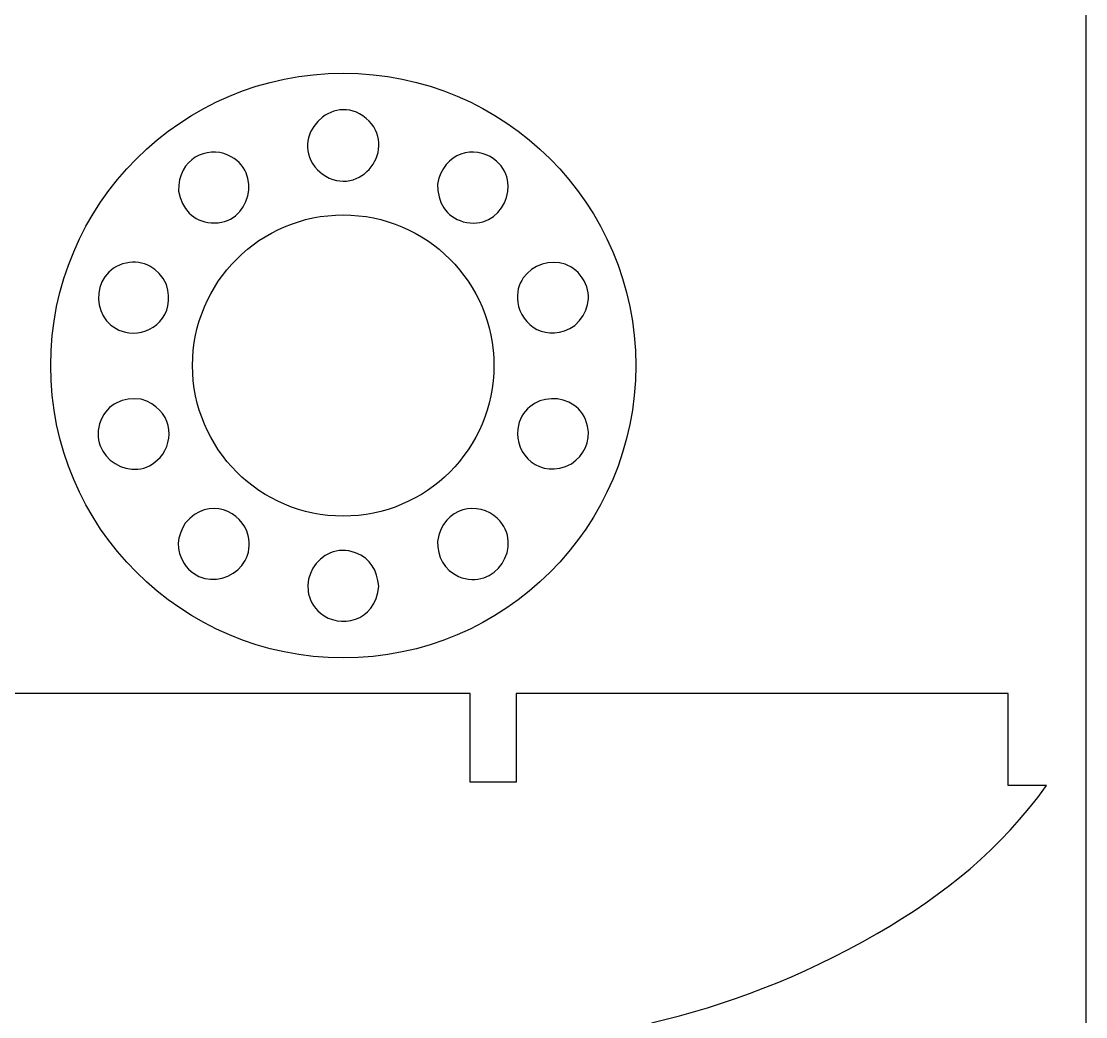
# Model space of a CAD drawing. Extents: x 169 to 749, y 15 to 895.
# Drawn here: x 688.7 to 748.7, y 398.2 to 454.3 of the extents above; entities that cross this region are included whole.
import ezdxf

# ---------------------------------------------------------------- set-up
doc = ezdxf.new("R2010")
doc.units = 0
doc.layers.get('0').update_dxf_attribs({"linetype": 'CONTINUOUS'})

msp = doc.modelspace()

# ---------------------------------------------------------------- linework, layer by layer
at = {"color": 0}
msp.add_line((748.703243, 895.036023), (748.703243, 15.036023), dxfattribs=at)
at = {"color": 4}
for p, q in [((701.91988, 450.665187), (702.702868, 450.887531)), ((702.702868, 450.887531), (703.50115, 451.071773)), ((703.50115, 451.071773), (704.313688, 451.216877)), ((704.313688, 451.216877), (705.139447, 451.321807)), ((705.139447, 451.321807), (705.977388, 451.385525)), ((705.977388, 451.385525), (706.826476, 451.406994)), ((706.826476, 451.406994), (707.675564, 451.385525)), ((707.675564, 451.385525), (708.513505, 451.321807)), ((708.513505, 451.321807), (709.339264, 451.216877)), ((709.339264, 451.216877), (710.151802, 451.071773)), ((710.151802, 451.071773), (710.950084, 450.887531)), ((710.950084, 450.887531), (711.733072, 450.665187)), ((700.403931, 450.110343), (701.153222, 450.405779)), ((701.153222, 450.405779), (701.91988, 450.665187)), ((711.733072, 450.665187), (712.49973, 450.405779)), ((712.49973, 450.405779), (713.249021, 450.110343)), ((698.961595, 449.415534), (699.673043, 449.779915)), ((699.673043, 449.779915), (700.403931, 450.110343)), ((713.249021, 450.110343), (713.979909, 449.779915)), ((713.979909, 449.779915), (714.691356, 449.415534)), ((698.270625, 449.018234), (698.961595, 449.415534)), ((714.691356, 449.415534), (715.382327, 449.018234)), ((696.954262, 448.129029), (697.601168, 448.589054)), ((697.601168, 448.589054), (698.270625, 449.018234)), ((715.382327, 449.018234), (716.051784, 448.589054)), ((716.051784, 448.589054), (716.69869, 448.129029)), ((696.330943, 447.639197), (696.954262, 448.129029)), ((716.69869, 448.129029), (717.322009, 447.639197)), ((695.732248, 447.120594), (696.330943, 447.639197)), ((717.322009, 447.639197), (717.920704, 447.120594)), ((695.159213, 446.574257), (695.732248, 447.120594)), ((717.920704, 447.120594), (718.493738, 446.574257)), ((694.612876, 446.001222), (695.159213, 446.574257)), ((718.493738, 446.574257), (719.040076, 446.001222)), ((694.094273, 445.402527), (694.612876, 446.001222)), ((719.040076, 446.001222), (719.558679, 445.402527)), ((693.604441, 444.779208), (694.094273, 445.402527)), ((719.558679, 445.402527), (720.048511, 444.779208)), ((693.144416, 444.132302), (693.604441, 444.779208)), ((720.048511, 444.779208), (720.508535, 444.132302)), ((692.715236, 443.462845), (693.144416, 444.132302)), ((720.508535, 444.132302), (720.937716, 443.462845)), ((692.317936, 442.771875), (692.715236, 443.462845)), ((720.937716, 443.462845), (721.335015, 442.771875)), ((691.953555, 442.060427), (692.317936, 442.771875)), ((721.335015, 442.771875), (721.699397, 442.060427)), ((691.623127, 441.32954), (691.953555, 442.060427)), ((721.699397, 442.060427), (722.029824, 441.32954)), ((691.327691, 440.580248), (691.623127, 441.32954)), ((722.029824, 441.32954), (722.32526, 440.580248)), ((691.068283, 439.81359), (691.327691, 440.580248)), ((722.32526, 440.580248), (722.584669, 439.81359)), ((690.84594, 439.030602), (691.068283, 439.81359)), ((722.584669, 439.81359), (722.807012, 439.030602)), ((690.661697, 438.23232), (690.84594, 439.030602)), ((722.807012, 439.030602), (722.991255, 438.23232)), ((690.516593, 437.419782), (690.661697, 438.23232)), ((722.991255, 438.23232), (723.136359, 437.419782)), ((690.411664, 436.594024), (690.516593, 437.419782)), ((723.136359, 437.419782), (723.241288, 436.594024)), ((690.347946, 435.756082), (690.411664, 436.594024)), ((723.241288, 436.594024), (723.305006, 435.756082)), ((690.326476, 434.906994), (690.347946, 435.756082)), ((723.305006, 435.756082), (723.326476, 434.906994)), ((690.347946, 434.057906), (690.326476, 434.906994)), ((723.326476, 434.906994), (723.305006, 434.057906)), ((690.411664, 433.219965), (690.347946, 434.057906)), ((723.305006, 434.057906), (723.241288, 433.219965)), ((690.516593, 432.394207), (690.411664, 433.219965)), ((723.241288, 433.219965), (723.136359, 432.394207)), ((690.661697, 431.581668), (690.516593, 432.394207)), ((723.136359, 432.394207), (722.991255, 431.581668)), ((690.84594, 430.783387), (690.661697, 431.581668)), ((722.991255, 431.581668), (722.807012, 430.783387)), ((691.068283, 430.000398), (690.84594, 430.783387)), ((722.807012, 430.783387), (722.584669, 430.000398)), ((691.327691, 429.23374), (691.068283, 430.000398)), ((722.584669, 430.000398), (722.32526, 429.23374)), ((691.623127, 428.484449), (691.327691, 429.23374)), ((722.32526, 429.23374), (722.029824, 428.484449)), ((691.953555, 427.753561), (691.623127, 428.484449)), ((722.029824, 428.484449), (721.699397, 427.753561)), ((692.317936, 427.042114), (691.953555, 427.753561)), ((721.699397, 427.753561), (721.335015, 427.042114)), ((692.715236, 426.351143), (692.317936, 427.042114)), ((721.335015, 427.042114), (720.937716, 426.351143)), ((693.144416, 425.681687), (692.715236, 426.351143)), ((720.937716, 426.351143), (720.508535, 425.681687)), ((693.604441, 425.03478), (693.144416, 425.681687)), ((720.508535, 425.681687), (720.048511, 425.03478)), ((694.094273, 424.411461), (693.604441, 425.03478)), ((720.048511, 425.03478), (719.558679, 424.411461)), ((694.612876, 423.812766), (694.094273, 424.411461)), ((719.558679, 424.411461), (719.040076, 423.812766)), ((695.159213, 423.239732), (694.612876, 423.812766)), ((719.040076, 423.812766), (718.493738, 423.239732)), ((695.732248, 422.693395), (695.159213, 423.239732)), ((696.330943, 422.174792), (695.732248, 422.693395)), ((717.920704, 422.693395), (717.322009, 422.174792)), ((718.493738, 423.239732), (717.920704, 422.693395)), ((696.954262, 421.684959), (696.330943, 422.174792)), ((717.322009, 422.174792), (716.69869, 421.684959)), ((697.601168, 421.224935), (696.954262, 421.684959)), ((716.69869, 421.684959), (716.051784, 421.224935)), ((698.270625, 420.795754), (697.601168, 421.224935)), ((716.051784, 421.224935), (715.382327, 420.795754)), ((698.961595, 420.398455), (698.270625, 420.795754)), ((699.673043, 420.034073), (698.961595, 420.398455)), ((714.691356, 420.398455), (713.979909, 420.034073)), ((715.382327, 420.795754), (714.691356, 420.398455)), ((700.403931, 419.703646), (699.673043, 420.034073)), ((701.153222, 419.40821), (700.403931, 419.703646)), ((713.249021, 419.703646), (712.49973, 419.40821)), ((713.979909, 420.034073), (713.249021, 419.703646)), ((701.91988, 419.148801), (701.153222, 419.40821)), ((702.702868, 418.926458), (701.91988, 419.148801)), ((711.733072, 419.148801), (710.950084, 418.926458)), ((712.49973, 419.40821), (711.733072, 419.148801)), ((703.50115, 418.742216), (702.702868, 418.926458)), ((704.313688, 418.597111), (703.50115, 418.742216)), ((705.139447, 418.492182), (704.313688, 418.597111)), ((705.977388, 418.428464), (705.139447, 418.492182)), ((708.513505, 418.492182), (707.675564, 418.428464)), ((709.339264, 418.597111), (708.513505, 418.492182)), ((710.151802, 418.742216), (709.339264, 418.597111)), ((710.950084, 418.926458), (710.151802, 418.742216)), ((706.826476, 418.406994), (705.977388, 418.428464)), ((707.675564, 418.428464), (706.826476, 418.406994)), ((713.987922, 416.394662), (634.311722, 416.393062)), ((713.988422, 411.395762), (713.987922, 416.394662)), ((744.331522, 416.395262), (716.587422, 416.394662)), ((716.587422, 416.394662), (716.587922, 411.395762)), ((744.332222, 411.196862), (744.331522, 416.395262)), ((716.587922, 411.395762), (713.988422, 411.395762)), ((746.490622, 411.196862), (744.332222, 411.196862)), ((745.999378, 410.536063), (746.490622, 411.196862)), ((745.495025, 409.898793), (745.999378, 410.536063)), ((744.977347, 409.283991), (745.495025, 409.898793)), ((744.446125, 408.690593), (744.977347, 409.283991)), ((743.901142, 408.117537), (744.446125, 408.690593)), ((743.342179, 407.563759), (743.901142, 408.117537)), ((742.76902, 407.028197), (743.342179, 407.563759)), ((741.579241, 406.007467), (742.181447, 406.509787)), ((742.181447, 406.509787), (742.76902, 407.028197)), ((740.962186, 405.520175), (741.579241, 406.007467)), ((740.330064, 405.046846), (740.962186, 405.520175)), ((739.682656, 404.586418), (740.330064, 405.046846)), ((738.341115, 403.700015), (739.019746, 404.137829)), ((739.019746, 404.137829), (739.682656, 404.586418)), ((737.646546, 403.271914), (738.341115, 403.700015)), ((736.117552, 402.389696), (736.935822, 402.852462)), ((736.935822, 402.852462), (737.646546, 403.271914)), ((735.305145, 401.950327), (736.117552, 402.389696)), ((734.498007, 401.533554), (735.305145, 401.950327)), ((732.897158, 400.76459), (733.695543, 401.138576)), ((733.695543, 401.138576), (734.498007, 401.533554)), ((732.102258, 400.410797), (732.897158, 400.76459)), ((730.520531, 399.760582), (731.310247, 400.076395)), ((731.310247, 400.076395), (732.102258, 400.410797)), ((728.945605, 399.181522), (729.732515, 399.462559)), ((729.732515, 399.462559), (730.520531, 399.760582)), ((725.797121, 398.211228), (727.372721, 398.667207)), ((727.372721, 398.667207), (728.945605, 399.181522)), ((724.214047, 397.807175), (725.797121, 398.211228))]:
    msp.add_line(p, q, dxfattribs=at)
at = {"color": 7}
for p, q in [((705.960811, 449.120016), (705.805327, 449.029725)), ((706.123303, 449.196509), (705.960811, 449.120016)), ((706.291905, 449.258254), (706.123303, 449.196509)), ((706.465723, 449.304303), (706.291905, 449.258254)), ((706.64386, 449.333707), (706.465723, 449.304303)), ((706.825422, 449.345518), (706.64386, 449.333707)), ((707.009511, 449.338786), (706.825422, 449.345518)), ((707.195233, 449.312565), (707.009511, 449.338786)), ((707.381692, 449.265904), (707.195233, 449.312565)), ((707.567991, 449.197855), (707.381692, 449.265904)), ((707.753236, 449.107469), (707.567991, 449.197855)), ((707.936529, 448.993799), (707.753236, 449.107469)), ((705.389876, 448.685544), (705.164366, 448.404488)), ((705.657746, 448.926583), (705.389876, 448.685544)), ((705.805327, 449.029725), (705.657746, 448.926583)), ((708.116976, 448.855894), (707.936529, 448.993799)), ((708.283775, 448.701465), (708.116976, 448.855894)), ((708.42712, 448.539681), (708.283775, 448.701465)), ((708.547782, 448.371641), (708.42712, 448.539681)), ((704.921205, 447.924472), (704.869095, 447.75268)), ((704.988384, 448.091004), (704.921205, 447.924472)), ((705.069736, 448.251325), (704.988384, 448.091004)), ((705.164366, 448.404488), (705.069736, 448.251325)), ((708.646528, 448.198446), (708.547782, 448.371641)), ((708.724127, 448.021195), (708.646528, 448.198446)), ((708.781347, 447.84099), (708.724127, 448.021195)), ((704.813667, 447.397107), (704.812139, 447.215223)), ((704.832951, 447.576575), (704.813667, 447.397107)), ((704.869095, 447.75268), (704.832951, 447.576575)), ((708.818958, 447.658929), (708.781347, 447.84099)), ((708.837727, 447.476113), (708.818958, 447.658929)), ((708.821818, 447.112617), (708.838425, 447.293642)), ((708.838425, 447.293642), (708.837727, 447.476113)), ((698.693206, 446.772364), (698.478726, 446.658919)), ((698.918614, 446.857951), (698.693206, 446.772364)), ((699.151823, 446.915633), (698.918614, 446.857951)), ((699.389707, 446.945366), (699.151823, 446.915633)), ((699.62914, 446.947104), (699.389707, 446.945366)), ((699.866997, 446.920802), (699.62914, 446.947104)), ((700.100151, 446.866414), (699.866997, 446.920802)), ((700.325476, 446.783894), (700.100151, 446.866414)), ((700.507928, 446.694055), (700.325476, 446.783894)), ((700.674223, 446.592304), (700.507928, 446.694055)), ((704.812139, 447.215223), (704.829264, 447.031872)), ((704.829264, 447.031872), (704.865937, 446.848004)), ((704.865937, 446.848004), (704.923054, 446.664566)), ((704.923054, 446.664566), (705.00151, 446.482508)), ((708.67586, 446.589213), (708.739767, 446.759302)), ((708.739767, 446.759302), (708.788676, 446.934137)), ((708.788676, 446.934137), (708.821818, 447.112617)), ((713.237962, 446.739287), (713.022377, 446.610536)), ((713.464926, 446.836919), (713.237962, 446.739287)), ((713.700107, 446.904038), (713.464926, 446.836919)), ((713.940343, 446.941249), (713.700107, 446.904038)), ((714.18247, 446.949156), (713.940343, 446.941249)), ((714.423326, 446.928363), (714.18247, 446.949156)), ((714.659747, 446.879476), (714.423326, 446.928363)), ((714.888571, 446.803099), (714.659747, 446.879476)), ((715.106635, 446.699837), (714.888571, 446.803099)), ((715.310776, 446.570294), (715.106635, 446.699837)), ((697.932107, 446.151886), (697.792595, 445.92746)), ((698.09505, 446.348634), (697.932107, 446.151886)), ((698.278298, 446.517661), (698.09505, 446.348634)), ((698.478726, 446.658919), (698.278298, 446.517661)), ((700.82461, 446.479641), (700.674223, 446.592304)), ((700.959335, 446.357065), (700.82461, 446.479641)), ((701.078647, 446.225575), (700.959335, 446.357065)), ((701.182793, 446.08617), (701.078647, 446.225575)), ((701.272021, 445.93985), (701.182793, 446.08617)), ((705.00151, 446.482508), (705.102202, 446.302777)), ((705.102202, 446.302777), (705.226026, 446.126323)), ((705.226026, 446.126323), (705.373876, 445.954094)), ((708.285626, 445.978313), (708.401838, 446.118419)), ((708.401838, 446.118419), (708.506127, 446.267671)), ((708.506127, 446.267671), (708.597724, 446.424969)), ((708.597724, 446.424969), (708.67586, 446.589213)), ((712.638001, 446.257263), (712.475534, 446.031531)), ((712.821336, 446.450063), (712.638001, 446.257263)), ((713.022377, 446.610536), (712.821336, 446.450063)), ((715.469131, 446.444197), (715.310776, 446.570294)), ((715.609373, 446.309981), (715.469131, 446.444197)), ((715.731946, 446.168558), (715.609373, 446.309981)), ((715.837295, 446.020837), (715.731946, 446.168558)), ((697.679639, 445.675402), (697.596367, 445.395759)), ((697.792595, 445.92746), (697.679639, 445.675402)), ((701.346577, 445.787615), (701.272021, 445.93985)), ((701.452668, 445.469393), (701.346577, 445.787615)), ((701.503047, 445.139501), (701.452668, 445.469393)), ((705.373876, 445.954094), (705.634276, 445.722294)), ((705.634276, 445.722294), (705.837107, 445.5932)), ((705.837107, 445.5932), (706.039544, 445.489754)), ((706.039544, 445.489754), (706.240818, 445.410854)), ((707.552612, 445.453474), (707.716913, 445.531349)), ((707.716913, 445.531349), (707.873133, 445.623871)), ((707.873133, 445.623871), (708.020505, 445.729939)), ((708.020505, 445.729939), (708.158258, 445.848453)), ((708.158258, 445.848453), (708.285626, 445.978313)), ((712.225859, 445.478851), (712.144976, 445.150694)), ((712.337099, 445.772261), (712.225859, 445.478851)), ((712.475534, 446.031531), (712.337099, 445.772261)), ((715.925863, 445.867729), (715.837295, 446.020837)), ((715.998096, 445.710146), (715.925863, 445.867729)), ((716.054438, 445.548998), (715.998096, 445.710146)), ((716.095332, 445.385196), (716.054438, 445.548998)), ((697.545904, 445.088574), (697.531376, 444.753894)), ((697.596367, 445.395759), (697.545904, 445.088574)), ((701.499693, 444.805932), (701.503047, 445.139501)), ((706.240818, 445.410854), (706.44016, 445.355402)), ((706.44016, 445.355402), (706.636803, 445.322297)), ((706.636803, 445.322297), (706.829976, 445.310439)), ((706.829976, 445.310439), (707.018913, 445.318728)), ((707.018913, 445.318728), (707.202843, 445.346063)), ((707.202843, 445.346063), (707.380999, 445.391345)), ((707.380999, 445.391345), (707.552612, 445.453474)), ((712.144976, 445.150694), (712.163264, 444.77687)), ((716.132556, 445.053271), (716.095332, 445.385196)), ((716.113323, 444.721657), (716.132556, 445.053271)), ((697.531376, 444.753894), (697.623286, 444.390527)), ((697.623286, 444.390527), (697.756843, 444.058574)), ((701.339713, 444.159744), (701.444588, 444.476682)), ((701.444588, 444.476682), (701.499693, 444.805932)), ((712.163264, 444.77687), (712.228243, 444.425585)), ((712.228243, 444.425585), (712.339898, 444.101024)), ((715.919701, 444.088507), (716.041186, 444.397641)), ((716.041186, 444.397641), (716.113323, 444.721657)), ((697.756843, 444.058574), (697.931076, 443.762159)), ((697.931076, 443.762159), (698.145013, 443.505407)), ((700.988572, 443.594786), (701.187047, 443.863114)), ((701.187047, 443.863114), (701.339713, 444.159744)), ((712.339898, 444.101024), (712.498213, 443.807369)), ((712.498213, 443.807369), (712.594864, 443.67344)), ((712.594864, 443.67344), (712.703174, 443.548806)), ((715.542901, 443.54403), (715.752421, 443.801541)), ((715.752421, 443.801541), (715.919701, 444.088507)), ((698.145013, 443.505407), (698.266568, 443.393192)), ((698.266568, 443.393192), (698.397684, 443.29244)), ((698.397684, 443.29244), (698.53824, 443.203665)), ((698.53824, 443.203665), (698.688115, 443.127383)), ((698.688115, 443.127383), (698.847188, 443.06411)), ((698.847188, 443.06411), (699.015336, 443.01436)), ((700.138096, 443.039563), (700.304966, 443.100254)), ((700.304966, 443.100254), (700.462116, 443.175016)), ((700.462116, 443.175016), (700.609299, 443.262849)), ((700.609299, 443.262849), (700.746268, 443.362755)), ((700.746268, 443.362755), (700.988572, 443.594786)), ((704.298844, 443.024849), (704.7022, 443.13939)), ((704.7022, 443.13939), (705.113435, 443.234304)), ((705.113435, 443.234304), (705.532014, 443.309055)), ((705.532014, 443.309055), (705.957404, 443.363109)), ((705.957404, 443.363109), (706.389069, 443.395934)), ((706.389069, 443.395934), (706.826476, 443.406994)), ((706.826476, 443.406994), (707.263883, 443.395934)), ((707.263883, 443.395934), (707.695548, 443.363109)), ((707.695548, 443.363109), (708.120937, 443.309055)), ((708.120937, 443.309055), (708.539517, 443.234304)), ((708.539517, 443.234304), (708.950752, 443.13939)), ((708.950752, 443.13939), (709.354108, 443.024849)), ((712.703174, 443.548806), (712.823142, 443.43399)), ((712.823142, 443.43399), (712.954765, 443.329516)), ((712.954765, 443.329516), (713.098042, 443.235907)), ((713.098042, 443.235907), (713.252971, 443.153684)), ((713.252971, 443.153684), (713.419549, 443.083373)), ((713.419549, 443.083373), (713.597776, 443.025494)), ((714.696442, 443.021076), (714.857625, 443.076925)), ((714.857625, 443.076925), (715.011357, 443.146511)), ((715.011357, 443.146511), (715.294695, 443.323258)), ((715.294695, 443.323258), (715.542901, 443.54403)), ((699.015336, 443.01436), (699.19244, 442.97865)), ((699.19244, 442.97865), (699.378376, 442.957494)), ((699.378376, 442.957494), (699.581647, 442.951908)), ((699.581647, 442.951908), (699.776189, 442.964391)), ((699.776189, 442.964391), (699.961755, 442.993942)), ((699.961755, 442.993942), (700.138096, 443.039563)), ((702.77488, 442.381086), (703.141383, 442.568799)), ((703.141383, 442.568799), (703.517901, 442.739019)), ((703.517901, 442.739019), (703.903899, 442.891214)), ((703.903899, 442.891214), (704.298844, 443.024849)), ((709.354108, 443.024849), (709.749053, 442.891214)), ((709.749053, 442.891214), (710.135051, 442.739019)), ((710.135051, 442.739019), (710.511569, 442.568799)), ((710.511569, 442.568799), (710.878072, 442.381086)), ((713.597776, 443.025494), (713.794329, 442.979787)), ((713.794329, 442.979787), (713.986097, 442.953282)), ((713.986097, 442.953282), (714.172637, 442.945069)), ((714.172637, 442.945069), (714.353504, 442.954238)), ((714.353504, 442.954238), (714.528254, 442.979877)), ((714.528254, 442.979877), (714.696442, 443.021076)), ((701.740799, 441.718339), (702.074054, 441.955322)), ((702.074054, 441.955322), (702.418926, 442.176416)), ((702.418926, 442.176416), (702.77488, 442.381086)), ((710.878072, 442.381086), (711.234026, 442.176416)), ((711.234026, 442.176416), (711.578898, 441.955322)), ((711.578898, 441.955322), (711.912153, 441.718339)), ((701.111276, 441.198841), (701.419695, 441.466001)), ((701.419695, 441.466001), (701.740799, 441.718339)), ((711.912153, 441.718339), (712.233257, 441.466001)), ((712.233257, 441.466001), (712.541676, 441.198841)), ((694.579576, 440.690994), (694.383707, 440.639017)), ((694.76388, 440.723331), (694.579576, 440.690994)), ((694.943829, 440.7392), (694.76388, 440.723331)), ((695.11916, 440.739058), (694.943829, 440.7392)), ((695.289612, 440.723368), (695.11916, 440.739058)), ((695.454921, 440.692587), (695.289612, 440.723368)), ((695.614824, 440.647177), (695.454921, 440.692587)), ((700.534629, 440.622194), (700.816076, 440.917394)), ((700.816076, 440.917394), (701.111276, 441.198841)), ((712.541676, 441.198841), (712.836876, 440.917394)), ((712.836876, 440.917394), (713.118323, 440.622194)), ((718.36111, 440.699575), (718.038513, 440.621394)), ((718.691677, 440.727042), (718.36111, 440.699575)), ((719.022513, 440.701292), (718.691677, 440.727042)), ((719.345921, 440.619822), (719.022513, 440.701292)), ((693.603576, 440.178112), (693.487134, 440.05285)), ((693.733164, 440.293704), (693.603576, 440.178112)), ((693.875934, 440.398608), (693.733164, 440.293704)), ((694.031923, 440.491806), (693.875934, 440.398608)), ((694.201168, 440.572282), (694.031923, 440.491806)), ((694.383707, 440.639017), (694.201168, 440.572282)), ((695.769059, 440.587597), (695.614824, 440.647177)), ((695.917363, 440.514307), (695.769059, 440.587597)), ((696.19513, 440.328435), (695.917363, 440.514307)), ((696.446021, 440.09324), (696.19513, 440.328435)), ((696.667937, 439.8124), (696.446021, 440.09324)), ((700.015131, 439.992671), (700.267469, 440.313775)), ((700.267469, 440.313775), (700.534629, 440.622194)), ((713.118323, 440.622194), (713.385483, 440.313775)), ((713.385483, 440.313775), (713.637821, 439.992671)), ((717.195536, 440.107598), (716.981812, 439.851591)), ((717.448027, 440.322903), (717.195536, 440.107598)), ((717.731586, 440.495003), (717.448027, 440.322903)), ((718.038513, 440.621394), (717.731586, 440.495003)), ((719.502433, 440.557411), (719.345921, 440.619822)), ((719.654201, 440.480131), (719.502433, 440.557411)), ((719.800261, 440.38767), (719.654201, 440.480131)), ((719.939653, 440.279714), (719.800261, 440.38767)), ((720.071412, 440.155952), (719.939653, 440.279714)), ((720.194578, 440.01607), (720.071412, 440.155952)), ((693.216306, 439.629215), (693.1008, 439.317092)), ((693.383799, 439.918935), (693.216306, 439.629215)), ((693.487134, 440.05285), (693.383799, 439.918935)), ((696.858776, 439.489594), (696.667937, 439.8124)), ((696.940267, 439.162868), (696.858776, 439.489594)), ((699.557054, 439.314544), (699.778148, 439.659416)), ((699.778148, 439.659416), (700.015131, 439.992671)), ((713.637821, 439.992671), (713.874804, 439.659416)), ((713.874804, 439.659416), (714.095898, 439.314544)), ((716.814555, 439.557384), (716.750757, 439.396738)), ((716.891894, 439.709106), (716.814555, 439.557384)), ((716.981812, 439.851591), (716.891894, 439.709106)), ((720.308186, 439.859755), (720.194578, 440.01607)), ((720.411276, 439.686694), (720.308186, 439.859755)), ((720.493222, 439.517925), (720.411276, 439.686694)), ((720.558152, 439.349084), (720.493222, 439.517925)), ((693.036985, 438.990705), (693.024563, 438.658194)), ((693.1008, 439.317092), (693.036985, 438.990705)), ((696.97889, 438.85257), (696.940267, 439.162868)), ((699.164672, 438.592087), (699.352384, 438.95859)), ((699.352384, 438.95859), (699.557054, 439.314544)), ((714.095898, 439.314544), (714.300568, 438.95859)), ((714.300568, 438.95859), (714.48828, 438.592087)), ((716.650237, 438.864383), (716.65023, 438.671169)), ((716.667636, 439.049925), (716.650237, 438.864383)), ((716.701463, 439.227481), (716.667636, 439.049925)), ((716.750757, 439.396738), (716.701463, 439.227481)), ((720.606447, 439.180512), (720.558152, 439.349084)), ((720.638488, 439.012554), (720.606447, 439.180512)), ((720.654658, 438.84555), (720.638488, 439.012554)), ((693.024563, 438.658194), (693.063239, 438.327699)), ((693.063239, 438.327699), (693.152716, 438.007359)), ((696.868287, 438.029557), (696.939826, 438.284985)), ((696.939826, 438.284985), (696.977718, 438.559633)), ((696.977718, 438.559633), (696.97889, 438.85257)), ((698.994451, 438.215569), (699.164672, 438.592087)), ((714.48828, 438.592087), (714.658501, 438.215569)), ((716.65023, 438.671169), (716.668576, 438.470594)), ((716.668576, 438.470594), (716.716272, 438.233197)), ((720.51078, 438.036845), (720.611751, 438.353694)), ((720.611751, 438.353694), (720.655338, 438.679844)), ((720.655338, 438.679844), (720.654658, 438.84555)), ((693.152716, 438.007359), (693.292696, 437.705314)), ((693.292696, 437.705314), (693.482884, 437.429704)), ((696.636563, 437.580081), (696.766174, 437.794279)), ((696.766174, 437.794279), (696.868287, 438.029557)), ((698.708621, 437.434627), (698.842256, 437.829571)), ((698.842256, 437.829571), (698.994451, 438.215569)), ((714.658501, 438.215569), (714.810696, 437.829571)), ((714.810696, 437.829571), (714.944331, 437.434627)), ((716.716272, 438.233197), (716.792611, 438.003809)), ((716.792611, 438.003809), (716.895853, 437.785174)), ((716.895853, 437.785174), (717.024257, 437.580035)), ((720.148891, 437.442005), (720.355476, 437.732035)), ((720.355476, 437.732035), (720.51078, 438.036845)), ((693.482884, 437.429704), (693.596713, 437.304355)), ((693.596713, 437.304355), (693.722982, 437.188667)), ((693.722982, 437.188667), (693.861655, 437.083657)), ((693.861655, 437.083657), (694.012695, 436.990343)), ((695.904601, 436.952697), (696.113471, 437.073272)), ((696.113471, 437.073272), (696.307137, 437.218648)), ((696.307137, 437.218648), (696.482526, 437.387894)), ((696.482526, 437.387894), (696.636563, 437.580081)), ((698.59408, 437.03127), (698.708621, 437.434627)), ((714.944331, 437.434627), (715.058872, 437.03127)), ((717.024257, 437.580035), (717.176082, 437.391134)), ((717.176082, 437.391134), (717.349588, 437.221215)), ((717.349588, 437.221215), (717.543032, 437.073021)), ((717.543032, 437.073021), (717.754676, 436.949294)), ((719.599513, 436.998727), (719.894076, 437.169494)), ((719.894076, 437.169494), (720.148891, 437.442005)), ((694.012695, 436.990343), (694.176064, 436.909742)), ((694.176064, 436.909742), (694.351725, 436.842872)), ((694.351725, 436.842872), (694.539641, 436.790751)), ((694.539641, 436.790751), (694.739776, 436.754394)), ((694.739776, 436.754394), (694.978558, 436.737011)), ((694.978558, 436.737011), (695.217506, 436.749081)), ((695.217506, 436.749081), (695.453544, 436.789671)), ((695.453544, 436.789671), (695.683601, 436.857854)), ((695.683601, 436.857854), (695.904601, 436.952697)), ((698.424416, 436.201456), (698.499167, 436.620035)), ((698.499167, 436.620035), (698.59408, 437.03127)), ((715.058872, 437.03127), (715.153785, 436.620035)), ((715.153785, 436.620035), (715.228536, 436.201456)), ((717.754676, 436.949294), (717.982777, 436.852779)), ((717.982777, 436.852779), (718.225595, 436.786217)), ((718.225595, 436.786217), (718.48139, 436.752353)), ((718.48139, 436.752353), (718.74842, 436.753929)), ((718.74842, 436.753929), (719.024944, 436.793688)), ((719.024944, 436.793688), (719.309222, 436.874373)), ((719.309222, 436.874373), (719.599513, 436.998727)), ((698.370361, 435.776067), (698.424416, 436.201456)), ((715.228536, 436.201456), (715.282591, 435.776067)), ((698.326476, 434.906994), (698.337536, 435.344401)), ((698.337536, 435.344401), (698.370361, 435.776067)), ((715.282591, 435.776067), (715.315416, 435.344401)), ((715.315416, 435.344401), (715.326476, 434.906994)), ((698.337536, 434.469587), (698.326476, 434.906994)), ((715.326476, 434.906994), (715.315416, 434.469587)), ((698.370361, 434.037922), (698.337536, 434.469587)), ((715.315416, 434.469587), (715.282591, 434.037922)), ((698.424416, 433.612533), (698.370361, 434.037922)), ((698.499167, 433.193954), (698.424416, 433.612533)), ((715.228536, 433.612533), (715.153785, 433.193954)), ((715.282591, 434.037922), (715.228536, 433.612533)), ((694.365616, 432.934633), (694.055338, 432.810482)), ((694.701343, 433.008758), (694.365616, 432.934633)), ((695.058302, 433.033198), (694.701343, 433.008758)), ((695.432276, 433.008294), (695.058302, 433.033198)), ((695.746096, 432.891087), (695.432276, 433.008294)), ((696.02266, 432.748193), (695.746096, 432.891087)), ((698.59408, 432.782719), (698.499167, 433.193954)), ((715.153785, 433.193954), (715.058872, 432.782719)), ((717.921502, 432.907176), (717.619455, 432.767182)), ((718.241848, 432.996671), (717.921502, 432.907176)), ((718.572351, 433.035369), (718.241848, 432.996671)), ((718.904872, 433.022971), (718.572351, 433.035369)), ((719.231271, 432.959179), (718.904872, 433.022971)), ((719.543409, 432.843692), (719.231271, 432.959179)), ((693.418664, 432.279001), (693.319379, 432.13446)), ((693.528002, 432.410736), (693.418664, 432.279001)), ((693.646866, 432.52971), (693.528002, 432.410736)), ((693.774728, 432.635963), (693.646866, 432.52971)), ((693.911061, 432.72954), (693.774728, 432.635963)), ((694.055338, 432.810482), (693.911061, 432.72954)), ((696.26289, 432.582602), (696.02266, 432.748193)), ((696.467709, 432.397299), (696.26289, 432.582602)), ((696.63804, 432.195273), (696.467709, 432.397299)), ((698.708621, 432.379362), (698.59408, 432.782719)), ((698.842256, 431.984417), (698.708621, 432.379362)), ((714.944331, 432.379362), (714.810696, 431.984417)), ((715.058872, 432.782719), (714.944331, 432.379362)), ((717.102812, 432.336894), (716.997806, 432.198227)), ((717.218497, 432.46316), (717.102812, 432.336894)), ((717.343845, 432.576988), (717.218497, 432.46316)), ((717.619455, 432.767182), (717.343845, 432.576988)), ((719.833145, 432.676213), (719.543409, 432.843692)), ((719.967068, 432.572883), (719.833145, 432.676213)), ((720.092339, 432.456443), (719.967068, 432.572883)), ((720.20794, 432.326855), (720.092339, 432.456443)), ((720.312852, 432.184082), (720.20794, 432.326855)), ((693.153076, 431.806794), (693.084933, 431.61523)), ((693.230674, 431.977072), (693.153076, 431.806794)), ((693.319379, 432.13446), (693.230674, 431.977072)), ((696.774807, 431.979512), (696.63804, 432.195273)), ((696.878932, 431.753002), (696.774807, 431.979512)), ((696.951338, 431.518732), (696.878932, 431.753002)), ((698.994451, 431.598419), (698.842256, 431.984417)), ((714.810696, 431.984417), (714.658501, 431.598419)), ((716.757038, 431.708198), (716.704923, 431.520303)), ((716.823901, 431.883842), (716.757038, 431.708198)), ((716.904496, 432.047197), (716.823901, 431.883842)), ((716.997806, 432.198227), (716.904496, 432.047197)), ((720.40606, 432.028087), (720.312852, 432.184082)), ((720.486545, 431.858832), (720.40606, 432.028087)), ((720.553289, 431.67628), (720.486545, 431.858832)), ((720.605276, 431.480394), (720.553289, 431.67628)), ((693.007421, 431.240789), (692.996304, 431.059002)), ((692.996304, 431.059002), (693.002447, 430.881563)), ((693.036673, 431.42638), (693.007421, 431.240789)), ((693.084933, 431.61523), (693.036673, 431.42638)), ((696.992949, 431.279688), (696.951338, 431.518732)), ((697.004687, 431.03886), (696.992949, 431.279688)), ((699.164672, 431.221902), (698.994451, 431.598419)), ((699.352384, 430.855399), (699.164672, 431.221902)), ((714.48828, 431.221902), (714.300568, 430.855399)), ((714.658501, 431.598419), (714.48828, 431.221902)), ((716.668576, 431.320194), (716.651502, 431.059794)), ((716.651502, 431.059794), (716.66995, 430.800176)), ((716.704923, 431.520303), (716.668576, 431.320194)), ((720.651248, 431.154523), (720.605276, 431.480394)), ((720.645304, 430.845621), (720.651248, 431.154523)), ((693.002447, 430.881563), (693.024977, 430.709016)), ((693.024977, 430.709016), (693.06302, 430.541907)), ((693.06302, 430.541907), (693.115701, 430.380779)), ((696.869895, 430.335536), (696.942237, 430.563796)), ((696.942237, 430.563796), (696.987475, 430.799233)), ((696.987475, 430.799233), (697.004687, 431.03886)), ((699.557054, 430.499444), (699.352384, 430.855399)), ((699.778148, 430.154572), (699.557054, 430.499444)), ((714.095898, 430.499444), (713.874804, 430.154572)), ((714.300568, 430.855399), (714.095898, 430.499444)), ((716.66995, 430.800176), (716.722222, 430.545107)), ((716.722222, 430.545107), (716.806621, 430.298351)), ((720.491101, 430.279257), (720.590802, 430.553821)), ((720.590802, 430.553821), (720.645304, 430.845621)), ((693.115701, 430.380779), (693.261484, 430.078645)), ((693.261484, 430.078645), (693.455335, 429.80697)), ((696.499476, 429.723694), (696.647591, 429.912498)), ((696.647591, 429.912498), (696.771372, 430.117441)), ((696.771372, 430.117441), (696.869895, 430.335536)), ((700.015131, 429.821317), (699.778148, 430.154572)), ((713.874804, 430.154572), (713.637821, 429.821317)), ((716.806621, 430.298351), (716.92145, 430.063671)), ((716.92145, 430.063671), (717.06501, 429.844834)), ((720.169535, 429.782361), (720.349559, 430.022059)), ((720.349559, 430.022059), (720.491101, 430.279257)), ((693.455335, 429.80697), (693.690263, 429.570109)), ((693.690263, 429.570109), (693.959276, 429.372419)), ((693.959276, 429.372419), (694.255383, 429.218255)), ((695.735691, 429.179931), (695.897623, 429.252765)), ((695.897623, 429.252765), (696.055841, 429.343014)), ((696.055841, 429.343014), (696.209472, 429.451222)), ((696.209472, 429.451222), (696.357642, 429.577934)), ((696.357642, 429.577934), (696.499476, 429.723694)), ((700.267469, 429.500213), (700.015131, 429.821317)), ((700.534629, 429.191794), (700.267469, 429.500213)), ((713.385483, 429.500213), (713.118323, 429.191794)), ((713.637821, 429.821317), (713.385483, 429.500213)), ((717.06501, 429.844834), (717.235605, 429.645604)), ((717.235605, 429.645604), (717.431538, 429.469744)), ((717.431538, 429.469744), (717.651112, 429.321021)), ((717.651112, 429.321021), (717.892628, 429.203198)), ((719.369946, 429.209356), (719.707476, 429.355994)), ((719.707476, 429.355994), (719.954388, 429.560296)), ((719.954388, 429.560296), (720.169535, 429.782361)), ((694.255383, 429.218255), (694.571592, 429.111972)), ((694.571592, 429.111972), (694.900911, 429.057926)), ((694.900911, 429.057926), (695.236351, 429.060472)), ((695.236351, 429.060472), (695.404181, 429.084329)), ((695.404181, 429.084329), (695.570919, 429.123967)), ((695.570919, 429.123967), (695.735691, 429.179931)), ((700.816076, 428.896594), (700.534629, 429.191794)), ((701.111276, 428.615147), (700.816076, 428.896594)), ((712.836876, 428.896594), (712.541676, 428.615147)), ((713.118323, 429.191794), (712.836876, 428.896594)), ((717.892628, 429.203198), (718.154389, 429.120041)), ((718.154389, 429.120041), (718.434699, 429.075313)), ((718.434699, 429.075313), (718.73186, 429.07278)), ((718.73186, 429.07278), (719.044175, 429.116206)), ((719.044175, 429.116206), (719.369946, 429.209356)), ((701.419695, 428.347988), (701.111276, 428.615147)), ((701.740799, 428.095649), (701.419695, 428.347988)), ((702.074054, 427.858666), (701.740799, 428.095649)), ((711.912153, 428.095649), (711.578898, 427.858666)), ((712.233257, 428.347988), (711.912153, 428.095649)), ((712.541676, 428.615147), (712.233257, 428.347988)), ((702.418926, 427.637573), (702.074054, 427.858666)), ((702.77488, 427.432902), (702.418926, 427.637573)), ((711.234026, 427.637573), (710.878072, 427.432902)), ((711.578898, 427.858666), (711.234026, 427.637573)), ((703.141383, 427.24519), (702.77488, 427.432902)), ((703.517901, 427.074969), (703.141383, 427.24519)), ((703.903899, 426.922774), (703.517901, 427.074969)), ((704.298844, 426.789139), (703.903899, 426.922774)), ((709.749053, 426.922774), (709.354108, 426.789139)), ((710.135051, 427.074969), (709.749053, 426.922774)), ((710.511569, 427.24519), (710.135051, 427.074969)), ((710.878072, 427.432902), (710.511569, 427.24519)), ((698.166362, 426.280214), (697.903876, 426.014094)), ((698.437214, 426.490908), (698.166362, 426.280214)), ((698.713495, 426.649208), (698.437214, 426.490908)), ((698.992268, 426.758144), (698.713495, 426.649208)), ((699.270598, 426.82075), (698.992268, 426.758144)), ((699.545548, 426.840055), (699.270598, 426.82075)), ((699.814182, 426.819093), (699.545548, 426.840055)), ((700.073563, 426.760894), (699.814182, 426.819093)), ((700.320756, 426.668491), (700.073563, 426.760894)), ((700.552824, 426.544915), (700.320756, 426.668491)), ((700.766831, 426.393197), (700.552824, 426.544915)), ((700.95984, 426.216369), (700.766831, 426.393197)), ((704.7022, 426.674598), (704.298844, 426.789139)), ((705.113435, 426.579685), (704.7022, 426.674598)), ((705.532014, 426.504934), (705.113435, 426.579685)), ((705.957404, 426.450879), (705.532014, 426.504934)), ((706.389069, 426.418054), (705.957404, 426.450879)), ((706.826476, 426.406994), (706.389069, 426.418054)), ((707.263883, 426.418054), (706.826476, 426.406994)), ((707.695548, 426.450879), (707.263883, 426.418054)), ((708.120937, 426.504934), (707.695548, 426.450879)), ((708.539517, 426.579685), (708.120937, 426.504934)), ((708.950752, 426.674598), (708.539517, 426.579685)), ((709.354108, 426.789139), (708.950752, 426.674598)), ((712.862139, 426.376928), (712.661229, 426.176419)), ((713.083251, 426.539858), (712.862139, 426.376928)), ((713.320519, 426.666043), (713.083251, 426.539858)), ((713.569901, 426.756319), (713.320519, 426.666043)), ((713.827352, 426.811521), (713.569901, 426.756319)), ((714.088829, 426.832484), (713.827352, 426.811521)), ((714.350288, 426.820043), (714.088829, 426.832484)), ((714.607685, 426.775032), (714.350288, 426.820043)), ((714.856976, 426.698287), (714.607685, 426.775032)), ((715.094118, 426.590642), (714.856976, 426.698287)), ((715.315066, 426.452933), (715.094118, 426.590642)), ((715.515776, 426.285994), (715.315066, 426.452933)), ((715.656329, 426.138945), (715.515776, 426.285994)), ((697.754053, 425.734459), (697.638896, 425.451332)), ((697.903876, 426.014094), (697.754053, 425.734459)), ((701.128915, 426.017464), (700.95984, 426.216369)), ((701.271121, 425.799511), (701.128915, 426.017464)), ((701.38352, 425.565544), (701.271121, 425.799511)), ((712.336187, 425.659325), (712.220143, 425.341069)), ((712.484564, 425.937497), (712.336187, 425.659325)), ((712.661229, 426.176419), (712.484564, 425.937497)), ((715.777729, 425.986322), (715.656329, 426.138945)), ((715.880545, 425.82897), (715.777729, 425.986322)), ((715.965344, 425.667735), (715.880545, 425.82897)), ((716.032694, 425.503462), (715.965344, 425.667735)), ((697.561607, 425.165654), (697.525388, 424.878369)), ((697.638896, 425.451332), (697.561607, 425.165654)), ((701.463176, 425.318594), (701.38352, 425.565544)), ((701.503105, 425.119255), (701.463176, 425.318594)), ((701.523803, 424.925442), (701.503105, 425.119255)), ((712.220143, 425.341069), (712.140476, 424.981894)), ((716.083164, 425.336995), (716.032694, 425.503462)), ((716.117322, 425.169179), (716.083164, 425.336995)), ((716.135735, 425.00086), (716.117322, 425.169179)), ((697.525388, 424.878369), (697.533443, 424.590418)), ((697.533443, 424.590418), (697.588974, 424.302744)), ((701.479899, 424.381305), (701.511262, 424.556054)), ((701.511262, 424.556054), (701.52621, 424.737571)), ((701.52621, 424.737571), (701.523803, 424.925442)), ((706.596331, 424.462231), (706.424474, 424.434697)), ((706.773586, 424.473565), (706.596331, 424.462231)), ((706.955724, 424.467815), (706.773586, 424.473565)), ((707.142229, 424.444093), (706.955724, 424.467815)), ((712.140476, 424.981894), (712.160677, 424.662106)), ((712.160677, 424.662106), (712.213901, 424.357557)), ((716.06331, 424.339445), (716.127602, 424.66609)), ((716.127602, 424.66609), (716.135735, 425.00086)), ((697.588974, 424.302744), (697.695184, 424.016289)), ((697.695184, 424.016289), (697.855276, 423.731994)), ((701.109672, 423.623547), (701.296693, 423.901799)), ((701.296693, 423.901799), (701.371676, 424.053764)), ((701.371676, 424.053764), (701.433058, 424.213737)), ((701.433058, 424.213737), (701.479899, 424.381305)), ((705.535564, 423.97892), (705.305818, 423.73756)), ((705.801338, 424.180288), (705.535564, 423.97892)), ((706.099017, 424.334576), (705.801338, 424.180288)), ((706.258531, 424.39185), (706.099017, 424.334576)), ((706.424474, 424.434697), (706.258531, 424.39185)), ((707.332584, 424.401515), (707.142229, 424.444093)), ((707.526276, 424.339194), (707.332584, 424.401515)), ((707.822885, 424.203319), (707.526276, 424.339194)), ((708.077171, 424.03401), (707.822885, 424.203319)), ((708.291176, 423.833918), (708.077171, 424.03401)), ((712.213901, 424.357557), (712.302019, 424.071045)), ((712.302019, 424.071045), (712.426901, 423.805369)), ((715.784426, 423.737569), (715.947403, 424.027685)), ((715.947403, 424.027685), (716.06331, 424.339445)), ((697.855276, 423.731994), (697.975309, 423.567735)), ((697.975309, 423.567735), (698.104252, 423.421406)), ((698.104252, 423.421406), (698.241167, 423.292594)), ((698.241167, 423.292594), (698.385116, 423.180886)), ((700.613679, 423.181331), (700.8795, 423.382288)), ((700.8795, 423.382288), (701.109672, 423.623547)), ((705.116226, 423.463294), (704.970912, 423.16321)), ((705.305818, 423.73756), (705.116226, 423.463294)), ((708.466938, 423.605694), (708.291176, 423.833918)), ((708.6065, 423.351989), (708.466938, 423.605694)), ((708.711899, 423.075454), (708.6065, 423.351989)), ((712.426901, 423.805369), (712.590417, 423.563328)), ((712.590417, 423.563328), (712.794438, 423.347719)), ((712.794438, 423.347719), (713.040835, 423.161342)), ((715.058525, 423.064683), (715.335442, 423.249309)), ((715.335442, 423.249309), (715.578924, 423.475857)), ((715.578924, 423.475857), (715.784426, 423.737569)), ((698.385116, 423.180886), (698.535161, 423.085868)), ((698.535161, 423.085868), (698.690363, 423.007127)), ((698.690363, 423.007127), (698.849786, 422.944249)), ((698.849786, 422.944249), (699.01249, 422.896821)), ((699.01249, 422.896821), (699.343992, 422.846661)), ((699.343992, 422.846661), (699.677366, 422.853339)), ((699.677366, 422.853339), (700.005108, 422.913549)), ((700.005108, 422.913549), (700.319713, 423.023982)), ((700.319713, 423.023982), (700.613679, 423.181331)), ((704.874001, 422.844393), (704.829617, 422.513932)), ((704.970912, 423.16321), (704.874001, 422.844393)), ((708.785178, 422.778738), (708.711899, 423.075454)), ((708.828376, 422.464494), (708.785178, 422.778738)), ((713.040835, 423.161342), (713.331476, 423.006994)), ((713.331476, 423.006994), (713.520492, 422.933914)), ((713.520492, 422.933914), (713.707398, 422.880608)), ((713.707398, 422.880608), (713.891626, 422.846233)), ((713.891626, 422.846233), (714.072608, 422.829944)), ((714.072608, 422.829944), (714.249777, 422.830895)), ((714.249777, 422.830895), (714.422563, 422.848241)), ((714.422563, 422.848241), (714.590399, 422.881138)), ((714.590399, 422.881138), (714.752717, 422.928741)), ((714.752717, 422.928741), (715.058525, 423.064683)), ((704.829617, 422.513932), (704.841885, 422.178913)), ((704.841885, 422.178913), (704.870553, 422.011909)), ((708.677115, 421.765295), (708.772412, 422.094937)), ((708.772412, 422.094937), (708.828376, 422.464494)), ((704.870553, 422.011909), (704.914931, 421.846423)), ((704.914931, 421.846423), (704.975534, 421.683341)), ((704.975534, 421.683341), (705.052878, 421.523548)), ((705.052878, 421.523548), (705.147479, 421.367932)), ((708.385143, 421.222854), (708.54664, 421.474843)), ((708.54664, 421.474843), (708.677115, 421.765295)), ((705.147479, 421.367932), (705.259851, 421.217376)), ((705.259851, 421.217376), (705.390512, 421.072769)), ((705.390512, 421.072769), (705.539976, 420.934994)), ((705.539976, 420.934994), (705.749626, 420.782024)), ((707.985703, 420.831363), (708.196779, 421.008602)), ((708.196779, 421.008602), (708.385143, 421.222854)), ((705.749626, 420.782024), (705.978117, 420.658809)), ((705.978117, 420.658809), (706.221294, 420.566075)), ((706.221294, 420.566075), (706.475002, 420.504547)), ((706.475002, 420.504547), (706.735086, 420.474953)), ((706.735086, 420.474953), (706.997391, 420.478016)), ((706.997391, 420.478016), (707.25776, 420.514463)), ((707.25776, 420.514463), (707.512038, 420.585019)), ((707.512038, 420.585019), (707.756071, 420.690411)), ((707.756071, 420.690411), (707.985703, 420.831363))]:
    msp.add_line(p, q, dxfattribs=at)

doc.saveas('drawing.dxf')
